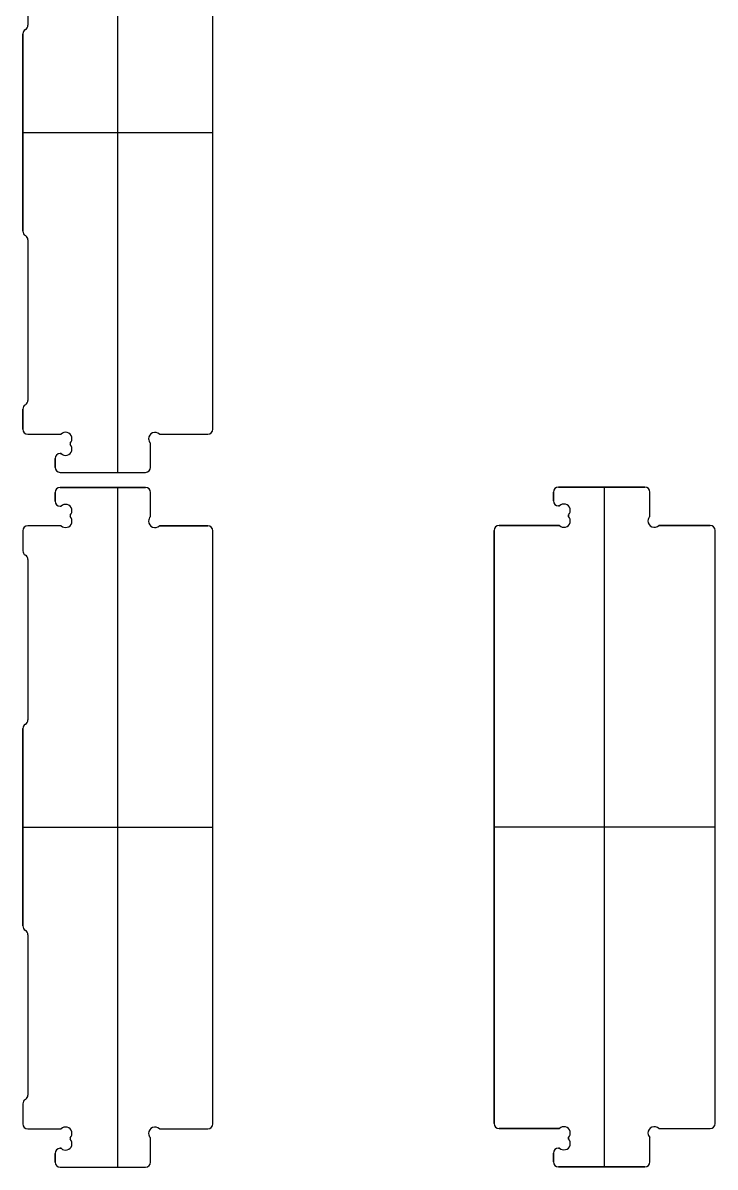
# Model space of a CAD drawing. Extents: x -14.9 to 29.3, y -39.4 to 53.6.
# Drawn here: x -12.68 to 14.45, y -39.36 to 5.45 of the extents above; entities that cross this region are included whole.
import ezdxf

# ---------------------------------------------------------------- set-up
doc = ezdxf.new("R2010")
doc.units = 0
doc.header["$MEASUREMENT"] = 0
doc.layers.add('DEFAULT', color=18, linetype='CONTINUOUS')

# ---------------------------------------------------------------- blocks, each defined once
blk = doc.blocks.new('GROWALL_-_V0_5_-_NESTING_5')
at = {"layer": 'DEFAULT'}
for p, q in [((-11.418, -12.942, 0.738), (-11.418, -13.284, 0.738)), ((-11.418, -12.942, 0.738), (-11.418, -12.942)), ((-11.418, -12.942), (-11.418, -13.284)), ((-11.418, -13.284, 0.369), (-11.418, -12.942, 0.369)), ((-7.874, -12.745, 0.738), (-11.221, -12.745, 0.738)), ((-11.221, -12.745, 0.738), (-11.221, -12.745)), ((-7.874, -12.745), (-11.221, -12.745)), ((-11.221, -12.745, 0.369), (-7.874, -12.745, 0.369)), ((-9.548, -12.745), (-9.548, -12.745, 0.738)), ((-8.957, -39.359, 0.738), (-8.957, -12.745, 0.738)), ((-8.957, -39.359), (-8.957, -12.745)), ((-7.874, -12.745, 0.738), (-7.874, -12.745)), ((-7.677, -13.887, 0.738), (-7.677, -12.942, 0.738)), ((-7.677, -12.942, 0.738), (-7.677, -12.942)), ((-7.677, -13.887), (-7.677, -12.942)), ((-7.677, -13.887, 0.369), (-7.677, -12.942, 0.369)), ((-11.418, -13.113), (-11.418, -13.113, 0.738)), ((-11.418, -13.284, 0.738), (-11.418, -13.284)), ((-11.004, -13.408, 0.738), (-11.004, -13.408)), ((-7.677, -13.415), (-7.677, -13.415, 0.738)), ((-11.221, -13.481, 0.738), (-11.181, -13.481, 0.738)), ((-11.221, -13.481), (-11.221, -13.481, 0.738)), ((-11.221, -13.481), (-11.181, -13.481)), ((-11.221, -13.481, 0.369), (-11.181, -13.481, 0.369)), ((-11.201, -13.481, 0.738), (-11.201, -13.481)), ((-11.181, -13.481), (-11.181, -13.481, 0.738)), ((-10.827, -13.835, 0.738), (-10.827, -13.887, 0.738)), ((-10.827, -13.835, 0.738), (-10.827, -13.835)), ((-10.827, -13.835), (-10.827, -13.887)), ((-10.827, -13.835, 0.369), (-10.827, -13.887, 0.369)), ((-10.827, -13.861), (-10.827, -13.861, 0.738)), ((-10.827, -13.887), (-10.827, -13.887, 0.738)), ((-10.754, -13.658, 0.738), (-10.754, -13.658)), ((-7.677, -13.887, 0.738), (-7.677, -13.887)), ((-11.181, -14.241, 0.738), (-12.481, -14.241, 0.738)), ((-12.481, -14.241, 0.738), (-12.481, -14.241)), ((-11.181, -14.241), (-12.481, -14.241)), ((-11.181, -14.241, 0.369), (-12.481, -14.241, 0.369)), ((-11.831, -14.241), (-11.831, -14.241, 0.738)), ((-11.181, -14.241, 0.738), (-11.181, -14.241)), ((-11.004, -14.314, 0.738), (-11.004, -14.314)), ((-10.754, -14.064, 0.738), (-10.754, -14.064)), ((-7.751, -14.064), (-7.751, -14.064, 0.738)), ((-7.501, -14.314, 0.738), (-7.501, -14.314)), ((-5.433, -14.241, 0.738), (-7.324, -14.241, 0.738)), ((-7.324, -14.241), (-7.324, -14.241, 0.738)), ((-5.433, -14.241), (-7.324, -14.241)), ((-7.324, -14.241, 0.369), (-5.433, -14.241, 0.369)), ((-6.379, -14.241), (-6.379, -14.241, 0.738)), ((-5.433, -14.241, 0.738), (-5.433, -14.241)), ((-12.677, -14.438, 0.738), (-12.677, -15.225, 0.738)), ((-12.677, -14.438, 0.738), (-12.677, -14.438)), ((-12.677, -14.438), (-12.677, -15.225)), ((-12.677, -14.438, 0.369), (-12.677, -15.225, 0.369)), ((-5.237, -37.666, 0.738), (-5.237, -14.438, 0.738)), ((-5.237, -14.438, 0.738), (-5.237, -14.438)), ((-5.237, -37.666), (-5.237, -14.438)), ((-5.237, -37.666, 0.369), (-5.237, -14.438, 0.369)), ((-12.677, -14.831), (-12.677, -14.831, 0.738)), ((-12.677, -15.225, 0.738), (-12.677, -15.225)), ((-12.579, -15.396), (-12.579, -15.396, 0.738)), ((-12.481, -15.566, 0.738), (-12.481, -21.846, 0.738)), ((-12.481, -15.566, 0.738), (-12.481, -15.566)), ((-12.481, -15.566), (-12.481, -21.846)), ((-12.481, -15.566, 0.369), (-12.481, -21.846, 0.369)), ((-12.481, -18.706), (-12.481, -18.706, 0.738)), ((-12.481, -21.846), (-12.481, -21.846, 0.738)), ((-12.677, -22.187, 0.738), (-12.677, -29.917, 0.738)), ((-12.677, -22.187, 0.738), (-12.677, -22.187)), ((-12.677, -22.187), (-12.677, -29.917)), ((-12.677, -29.917, 0.369), (-12.677, -22.187, 0.369)), ((-12.579, -22.017, 0.738), (-12.579, -22.017)), ((-12.677, -26.052, 0.738), (-5.237, -26.052, 0.738)), ((-12.677, -26.052), (-12.677, -26.052, 0.738)), ((-12.677, -26.052), (-5.237, -26.052)), ((-5.237, -26.052), (-5.237, -26.052, 0.738)), ((-12.677, -29.917, 0.738), (-12.677, -29.917)), ((-12.579, -30.087), (-12.579, -30.087, 0.738)), ((-12.481, -30.258, 0.738), (-12.481, -36.538, 0.738)), ((-12.481, -30.258, 0.738), (-12.481, -30.258)), ((-12.481, -30.258), (-12.481, -36.538)), ((-12.481, -30.258, 0.369), (-12.481, -36.538, 0.369)), ((-12.481, -33.398), (-12.481, -33.398, 0.738)), ((-12.579, -36.708, 0.738), (-12.579, -36.708)), ((-12.481, -36.538), (-12.481, -36.538, 0.738)), ((-12.677, -36.879, 0.738), (-12.677, -37.666, 0.738)), ((-12.677, -36.879, 0.738), (-12.677, -36.879)), ((-12.677, -36.879), (-12.677, -37.666)), ((-12.677, -36.879, 0.369), (-12.677, -37.666, 0.369)), ((-12.677, -37.272), (-12.677, -37.272, 0.738)), ((-12.677, -37.666, 0.738), (-12.677, -37.666)), ((-12.481, -37.863, 0.738), (-11.181, -37.863, 0.738)), ((-12.481, -37.863, 0.738), (-12.481, -37.863)), ((-12.481, -37.863), (-11.181, -37.863)), ((-12.481, -37.863, 0.369), (-11.181, -37.863, 0.369)), ((-11.831, -37.863), (-11.831, -37.863, 0.738)), ((-11.181, -37.863), (-11.181, -37.863, 0.738)), ((-11.004, -37.79, 0.738), (-11.004, -37.79)), ((-10.754, -38.04, 0.738), (-10.754, -38.04)), ((-7.751, -38.04), (-7.751, -38.04, 0.738)), ((-7.501, -37.79, 0.738), (-7.501, -37.79)), ((-7.324, -37.863, 0.738), (-7.324, -37.863)), ((-7.324, -37.863, 0.738), (-5.433, -37.863, 0.738)), ((-7.324, -37.863), (-5.433, -37.863)), ((-7.324, -37.863, 0.369), (-5.433, -37.863, 0.369)), ((-6.379, -37.863, 0.738), (-6.379, -37.863)), ((-5.433, -37.863, 0.738), (-5.433, -37.863)), ((-5.237, -37.666, 0.738), (-5.237, -37.666)), ((-10.827, -38.217, 0.738), (-10.827, -38.269, 0.738)), ((-10.827, -38.217, 0.738), (-10.827, -38.217)), ((-10.827, -38.217), (-10.827, -38.269)), ((-10.827, -38.217, 0.369), (-10.827, -38.269, 0.369)), ((-10.827, -38.243), (-10.827, -38.243, 0.738)), ((-10.827, -38.269), (-10.827, -38.269, 0.738)), ((-10.754, -38.446, 0.738), (-10.754, -38.446)), ((-7.677, -39.162, 0.738), (-7.677, -38.217, 0.738)), ((-7.677, -38.217), (-7.677, -38.217, 0.738)), ((-7.677, -39.162), (-7.677, -38.217)), ((-7.677, -39.162, 0.369), (-7.677, -38.217, 0.369)), ((-11.418, -38.82, 0.738), (-11.418, -39.162, 0.738)), ((-11.418, -38.82, 0.738), (-11.418, -38.82)), ((-11.418, -38.82), (-11.418, -39.162)), ((-11.418, -39.162, 0.369), (-11.418, -38.82, 0.369)), ((-11.181, -38.623, 0.738), (-11.221, -38.623, 0.738)), ((-11.221, -38.623, 0.738), (-11.221, -38.623)), ((-11.181, -38.623), (-11.221, -38.623)), ((-11.221, -38.623, 0.369), (-11.181, -38.623, 0.369)), ((-11.201, -38.623), (-11.201, -38.623, 0.738)), ((-11.181, -38.623, 0.738), (-11.181, -38.623)), ((-11.004, -38.696, 0.738), (-11.004, -38.696)), ((-7.677, -38.689), (-7.677, -38.689, 0.738)), ((-11.418, -38.991), (-11.418, -38.991, 0.738)), ((-11.418, -39.162, 0.738), (-11.418, -39.162)), ((-11.221, -39.359, 0.738), (-7.874, -39.359, 0.738)), ((-11.221, -39.359, 0.738), (-11.221, -39.359)), ((-11.221, -39.359), (-7.874, -39.359)), ((-11.221, -39.359, 0.369), (-7.874, -39.359, 0.369)), ((-9.548, -39.359), (-9.548, -39.359, 0.738)), ((-7.874, -39.359, 0.738), (-7.874, -39.359)), ((-7.677, -39.162, 0.738), (-7.677, -39.162))]:
    blk.add_line(p, q, dxfattribs=at)
for centre, radius, start, end in [((-11.221, -12.942, 0.738), 0.197, 90, 180), ((-11.221, -12.942), 0.197, 90, 180), ((-11.221, -12.942, 0.369), 0.197, 90, 180), ((-7.874, -12.942, 0.738), 0.197, 0, 90), ((-7.874, -12.942), 0.197, 0, 90), ((-7.874, -12.942, 0.369), 0.197, 0, 90), ((-11.221, -13.284, 0.738), 0.197, 180, 270), ((-11.221, -13.284), 0.197, 180, 270), ((-11.221, -13.284, 0.369), 0.197, 180, 270), ((-11.004, -13.658, 0.738), 0.25, 314.9984, 135.0016), ((-11.004, -13.658), 0.25, 314.9984, 135.0016), ((-11.004, -13.658, 0.369), 0.25, 314.9984, 135.0016), ((-11.004, -14.064, 0.738), 0.25, 224.9984, 45.0016), ((-11.004, -14.064), 0.25, 224.9984, 45.0016), ((-11.004, -14.064, 0.369), 0.25, 224.9984, 45.0016), ((-7.501, -14.064, 0.738), 0.25, 134.9984, 180), ((-7.501, -14.064), 0.25, 134.9984, 180), ((-7.501, -14.064, 0.369), 0.25, 134.9984, 180), ((-12.481, -14.438, 0.738), 0.197, 90, 180), ((-12.481, -14.438), 0.197, 90, 180), ((-12.481, -14.438, 0.369), 0.197, 90, 180), ((-7.501, -14.064, 0.738), 0.25, 180, 315.0016), ((-7.501, -14.064), 0.25, 180, 315.0016), ((-7.501, -14.064, 0.369), 0.25, 180, 315.0016), ((-5.433, -14.438, 0.738), 0.197, 360, 90), ((-5.433, -14.438), 0.197, 0, 90), ((-5.433, -14.438, 0.369), 0.197, 0, 90), ((-12.481, -15.225, 0.738), 0.197, 180, 240), ((-12.481, -15.225), 0.197, 180, 240), ((-12.481, -15.225, 0.369), 0.197, 180, 240), ((-12.677, -15.566, 0.738), 0.197, 0, 60), ((-12.677, -15.566), 0.197, 0, 60), ((-12.677, -15.566, 0.369), 0.197, 0, 60), ((-12.677, -21.846, 0.738), 0.197, 300, 360), ((-12.677, -21.846), 0.197, 300, 360), ((-12.677, -21.846, 0.369), 0.197, 300, 0), ((-12.481, -22.187, 0.738), 0.197, 120, 180), ((-12.481, -22.187), 0.197, 120, 180), ((-12.481, -22.187, 0.369), 0.197, 120, 180), ((-12.481, -29.917, 0.738), 0.197, 180, 240), ((-12.481, -29.917), 0.197, 180, 240), ((-12.481, -29.917, 0.369), 0.197, 180, 240), ((-12.677, -30.258, 0.738), 0.197, 0, 60), ((-12.677, -30.258), 0.197, 0, 60), ((-12.677, -30.258, 0.369), 0.197, 0, 60), ((-12.481, -36.879, 0.738), 0.197, 120, 180), ((-12.481, -36.879), 0.197, 120, 180), ((-12.481, -36.879, 0.369), 0.197, 120, 180), ((-12.677, -36.538, 0.738), 0.197, 300, 0), ((-12.677, -36.538), 0.197, 300, 0), ((-12.677, -36.538, 0.369), 0.197, 300, 0), ((-12.481, -37.666, 0.738), 0.197, 180, 270), ((-12.481, -37.666), 0.197, 180, 270), ((-12.481, -37.666, 0.369), 0.197, 180, 270), ((-11.004, -38.04, 0.738), 0.25, 314.9984, 135.0016), ((-11.004, -38.04), 0.25, 314.9984, 135.0016), ((-11.004, -38.04, 0.369), 0.25, 314.9984, 135.0016), ((-7.501, -38.04, 0.738), 0.25, 44.9984, 180), ((-7.501, -38.04), 0.25, 44.9984, 180), ((-7.501, -38.04, 0.369), 0.25, 44.9984, 180), ((-7.501, -38.04, 0.738), 0.25, 180, 225.0016), ((-7.501, -38.04), 0.25, 180, 225.0016), ((-7.501, -38.04, 0.369), 0.25, 180, 225.0016), ((-5.433, -37.666, 0.738), 0.197, 270, 0), ((-5.433, -37.666), 0.197, 270, 0), ((-5.433, -37.666, 0.369), 0.197, 270, 0), ((-11.004, -38.446, 0.738), 0.25, 224.9984, 45.0016), ((-11.004, -38.446), 0.25, 224.9984, 45.0016), ((-11.004, -38.446, 0.369), 0.25, 224.9984, 45.0016), ((-11.221, -38.82, 0.738), 0.197, 90, 180), ((-11.221, -38.82), 0.197, 90, 180), ((-11.221, -38.82, 0.369), 0.197, 90, 180), ((-11.221, -39.162, 0.738), 0.197, 180, 270), ((-11.221, -39.162), 0.197, 180, 270), ((-11.221, -39.162, 0.369), 0.197, 180, 270), ((-7.874, -39.162, 0.738), 0.197, 270, 0), ((-7.874, -39.162), 0.197, 270, 360), ((-7.874, -39.162, 0.369), 0.197, 270, 0)]:
    blk.add_arc(centre, radius, start, end, dxfattribs=at)
blk = doc.blocks.new('GROWALL_-_V0_5_-_NESTING_6')
at = {"layer": 'DEFAULT'}
for p, q in [((8.11, -12.93), (8.11, -13.272)), ((8.11, -12.93, 0.738), (8.11, -13.272, 0.738)), ((8.11, -12.93), (8.11, -12.93, 0.738)), ((8.11, -13.272, 0.369), (8.11, -12.93, 0.369)), ((11.693, -12.733), (8.307, -12.733)), ((8.307, -12.733, 0.738), (8.307, -12.733)), ((11.693, -12.733, 0.738), (8.307, -12.733, 0.738)), ((8.307, -12.733, 0.369), (11.693, -12.733, 0.369)), ((10, -12.733, 0.738), (10, -12.733)), ((10.118, -39.347), (10.118, -12.733)), ((10.118, -39.347, 0.738), (10.118, -12.733, 0.738)), ((11.693, -12.733), (11.693, -12.733, 0.738)), ((11.89, -13.876), (11.89, -12.93)), ((11.89, -12.93, 0.738), (11.89, -12.93)), ((11.89, -13.876, 0.738), (11.89, -12.93, 0.738)), ((11.89, -13.876, 0.369), (11.89, -12.93, 0.369)), ((8.11, -13.101), (8.11, -13.101, 0.738)), ((8.11, -13.272, 0.738), (8.11, -13.272)), ((8.524, -13.396, 0.738), (8.524, -13.396)), ((11.89, -13.403), (11.89, -13.403, 0.738)), ((8.307, -13.469), (8.347, -13.469)), ((8.307, -13.469), (8.307, -13.469, 0.738)), ((8.307, -13.469, 0.738), (8.347, -13.469, 0.738)), ((8.347, -13.469, 0.369), (8.307, -13.469, 0.369)), ((8.327, -13.469), (8.327, -13.469, 0.738)), ((8.347, -13.469), (8.347, -13.469, 0.738)), ((8.701, -13.823), (8.701, -13.876)), ((8.701, -13.823, 0.738), (8.701, -13.823)), ((8.701, -13.823, 0.738), (8.701, -13.876, 0.738)), ((8.701, -13.876, 0.369), (8.701, -13.823, 0.369)), ((8.701, -13.849, 0.738), (8.701, -13.849)), ((8.701, -13.876), (8.701, -13.876, 0.738)), ((8.774, -13.646, 0.738), (8.774, -13.646)), ((11.89, -13.876, 0.738), (11.89, -13.876)), ((8.347, -14.229), (5.984, -14.229)), ((5.984, -14.229, 0.738), (5.984, -14.229)), ((8.347, -14.229, 0.738), (5.984, -14.229, 0.738)), ((5.984, -14.229, 0.369), (8.347, -14.229, 0.369)), ((7.166, -14.229, 0.738), (7.166, -14.229)), ((8.347, -14.229), (8.347, -14.229, 0.738)), ((8.524, -14.302, 0.738), (8.524, -14.302)), ((8.774, -14.052, 0.738), (8.774, -14.052)), ((11.817, -14.052), (11.817, -14.052, 0.738)), ((12.067, -14.302, 0.738), (12.067, -14.302)), ((14.252, -14.229), (12.243, -14.229)), ((12.243, -14.229), (12.243, -14.229, 0.738)), ((14.252, -14.229, 0.738), (12.243, -14.229, 0.738)), ((12.243, -14.229, 0.369), (14.252, -14.229, 0.369)), ((13.248, -14.229, 0.738), (13.248, -14.229)), ((14.252, -14.229), (14.252, -14.229, 0.738)), ((5.787, -14.426), (5.787, -37.654)), ((5.787, -14.426, 0.738), (5.787, -37.654, 0.738)), ((5.787, -14.426), (5.787, -14.426, 0.738)), ((5.787, -37.654, 0.369), (5.787, -14.426, 0.369)), ((14.449, -37.654), (14.449, -14.426)), ((14.449, -14.426, 0.738), (14.449, -14.426)), ((14.449, -37.654, 0.738), (14.449, -14.426, 0.738)), ((14.449, -37.654, 0.369), (14.449, -14.426, 0.369)), ((5.787, -26.04), (14.449, -26.04)), ((5.787, -26.04), (5.787, -26.04, 0.738)), ((5.787, -26.04, 0.738), (14.449, -26.04, 0.738)), ((14.449, -26.04), (14.449, -26.04, 0.738)), ((5.787, -37.654, 0.738), (5.787, -37.654)), ((5.984, -37.851), (8.347, -37.851)), ((5.984, -37.851, 0.738), (8.347, -37.851, 0.738)), ((5.984, -37.851), (5.984, -37.851, 0.738)), ((8.347, -37.851, 0.369), (5.984, -37.851, 0.369)), ((7.166, -37.851), (7.166, -37.851, 0.738)), ((8.347, -37.851), (8.347, -37.851, 0.738)), ((8.524, -37.778, 0.738), (8.524, -37.778)), ((8.774, -38.028, 0.738), (8.774, -38.028)), ((11.817, -38.028), (11.817, -38.028, 0.738)), ((12.067, -37.778, 0.738), (12.067, -37.778)), ((12.243, -37.851, 0.738), (12.243, -37.851)), ((12.243, -37.851), (14.252, -37.851)), ((12.243, -37.851, 0.738), (14.252, -37.851, 0.738)), ((12.243, -37.851, 0.369), (14.252, -37.851, 0.369)), ((13.248, -37.851), (13.248, -37.851, 0.738)), ((14.252, -37.851, 0.738), (14.252, -37.851)), ((14.449, -37.654), (14.449, -37.654, 0.738)), ((8.701, -38.205), (8.701, -38.257)), ((8.701, -38.205, 0.738), (8.701, -38.205)), ((8.701, -38.205, 0.738), (8.701, -38.257, 0.738)), ((8.701, -38.257, 0.369), (8.701, -38.205, 0.369)), ((8.701, -38.231), (8.701, -38.231, 0.738)), ((8.701, -38.257), (8.701, -38.257, 0.738)), ((8.774, -38.434, 0.738), (8.774, -38.434)), ((11.89, -39.15), (11.89, -38.205)), ((11.89, -38.205), (11.89, -38.205, 0.738)), ((11.89, -39.15, 0.738), (11.89, -38.205, 0.738)), ((11.89, -39.15, 0.369), (11.89, -38.205, 0.369)), ((8.11, -38.808), (8.11, -39.15)), ((8.11, -38.808, 0.738), (8.11, -39.15, 0.738)), ((8.11, -38.808), (8.11, -38.808, 0.738)), ((8.11, -39.15, 0.369), (8.11, -38.808, 0.369)), ((8.11, -38.979, 0.738), (8.11, -38.979)), ((8.347, -38.611), (8.307, -38.611)), ((8.307, -38.611, 0.738), (8.307, -38.611)), ((8.347, -38.611, 0.738), (8.307, -38.611, 0.738)), ((8.307, -38.611, 0.369), (8.347, -38.611, 0.369)), ((8.327, -38.611, 0.738), (8.327, -38.611)), ((8.347, -38.611, 0.738), (8.347, -38.611)), ((8.524, -38.684, 0.738), (8.524, -38.684)), ((11.89, -38.678), (11.89, -38.678, 0.738)), ((8.11, -39.15, 0.738), (8.11, -39.15)), ((8.307, -39.347), (11.693, -39.347)), ((8.307, -39.347, 0.738), (11.693, -39.347, 0.738)), ((8.307, -39.347), (8.307, -39.347, 0.738)), ((11.693, -39.347, 0.369), (8.307, -39.347, 0.369)), ((10, -39.347), (10, -39.347, 0.738)), ((11.693, -39.347, 0.738), (11.693, -39.347)), ((11.89, -39.15), (11.89, -39.15, 0.738))]:
    blk.add_line(p, q, dxfattribs=at)
for centre, radius, start, end in [((8.307, -12.93, 0.738), 0.197, 90, 180), ((8.307, -12.93), 0.197, 90, 180), ((8.307, -12.93, 0.369), 0.197, 90, 180), ((11.693, -12.93, 0.738), 0.197, 360, 90), ((11.693, -12.93), 0.197, 360, 90), ((11.693, -12.93, 0.369), 0.197, 0, 90), ((8.307, -13.272, 0.738), 0.197, 180, 270), ((8.307, -13.272), 0.197, 180, 270), ((8.307, -13.272, 0.369), 0.197, 180, 270), ((8.524, -13.646, 0.738), 0.25, 314.9984, 135.0016), ((8.524, -13.646), 0.25, 314.9984, 135.0016), ((8.524, -13.646, 0.369), 0.25, 314.9984, 135.0016), ((8.524, -14.052, 0.738), 0.25, 224.9984, 45.0016), ((8.524, -14.052), 0.25, 224.9984, 45.0016), ((8.524, -14.052, 0.369), 0.25, 224.9984, 45.0016), ((12.067, -14.052, 0.738), 0.25, 134.9984, 180), ((12.067, -14.052), 0.25, 134.9984, 180), ((12.067, -14.052, 0.369), 0.25, 134.9984, 180), ((5.984, -14.426, 0.738), 0.197, 90, 180), ((5.984, -14.426), 0.197, 90, 180), ((5.984, -14.426, 0.369), 0.197, 90, 180), ((12.067, -14.052, 0.738), 0.25, 180, 315.0016), ((12.067, -14.052), 0.25, 180, 315.0016), ((12.067, -14.052, 0.369), 0.25, 180, 315.0016), ((14.252, -14.426, 0.738), 0.197, 360, 90), ((14.252, -14.426), 0.197, 360, 90), ((14.252, -14.426, 0.369), 0.197, 0, 90), ((5.984, -37.654, 0.738), 0.197, 180, 270), ((5.984, -37.654), 0.197, 180, 270), ((5.984, -37.654, 0.369), 0.197, 180, 270), ((8.524, -38.028, 0.738), 0.25, 314.9984, 135.0016), ((8.524, -38.028), 0.25, 314.9984, 135.0016), ((8.524, -38.028, 0.369), 0.25, 314.9984, 135.0016), ((12.067, -38.028, 0.738), 0.25, 44.9984, 180), ((12.067, -38.028), 0.25, 44.9984, 180), ((12.067, -38.028, 0.369), 0.25, 44.9984, 180), ((12.067, -38.028, 0.738), 0.25, 180, 225.0016), ((12.067, -38.028), 0.25, 180, 225.0016), ((12.067, -38.028, 0.369), 0.25, 180, 225.0016), ((14.252, -37.654, 0.738), 0.197, 270, 0), ((14.252, -37.654), 0.197, 270, 0), ((14.252, -37.654, 0.369), 0.197, 270, 0), ((8.524, -38.434, 0.738), 0.25, 224.9984, 45.0016), ((8.524, -38.434), 0.25, 224.9984, 45.0016), ((8.524, -38.434, 0.369), 0.25, 224.9984, 45.0016), ((8.307, -38.808, 0.738), 0.197, 90, 180), ((8.307, -38.808), 0.197, 90, 180), ((8.307, -38.808, 0.369), 0.197, 90, 180), ((8.307, -39.15, 0.738), 0.197, 180, 270), ((8.307, -39.15), 0.197, 180, 270), ((8.307, -39.15, 0.369), 0.197, 180, 270), ((11.693, -39.15, 0.738), 0.197, 270, 0), ((11.693, -39.15), 0.197, 270, 0), ((11.693, -39.15, 0.369), 0.197, 270, 0)]:
    blk.add_arc(centre, radius, start, end, dxfattribs=at)
blk = doc.blocks.new('GROWALL_-_V0_5_-_NESTING_8')
at = {"layer": 'DEFAULT'}
for p, q in [((-7.874, 14.46, 0.738), (-11.221, 14.46, 0.738)), ((-11.221, 14.46, 0.738), (-11.221, 14.46)), ((-7.874, 14.46), (-11.221, 14.46)), ((-11.221, 14.46, 0.369), (-7.874, 14.46, 0.369)), ((-9.548, 14.46), (-9.548, 14.46, 0.738)), ((-8.957, -12.154, 0.738), (-8.957, 14.46, 0.738)), ((-8.957, -12.154), (-8.957, 14.46)), ((-7.874, 14.46, 0.738), (-7.874, 14.46)), ((-11.418, 14.263, 0.738), (-11.418, 13.92, 0.738)), ((-11.418, 14.263, 0.738), (-11.418, 14.263)), ((-11.418, 14.263), (-11.418, 13.92)), ((-11.418, 13.92, 0.369), (-11.418, 14.263, 0.369)), ((-11.418, 14.092), (-11.418, 14.092, 0.738)), ((-11.418, 13.92, 0.738), (-11.418, 13.92)), ((-7.677, 13.317, 0.738), (-7.677, 14.263, 0.738)), ((-7.677, 14.263, 0.738), (-7.677, 14.263)), ((-7.677, 13.317), (-7.677, 14.263)), ((-7.677, 13.317, 0.369), (-7.677, 14.263, 0.369)), ((-11.221, 13.724, 0.738), (-11.181, 13.724, 0.738)), ((-11.221, 13.724), (-11.221, 13.724, 0.738)), ((-11.221, 13.724), (-11.181, 13.724)), ((-11.221, 13.724, 0.369), (-11.181, 13.724, 0.369)), ((-11.201, 13.724, 0.738), (-11.201, 13.724)), ((-11.181, 13.724), (-11.181, 13.724, 0.738)), ((-11.004, 13.797, 0.738), (-11.004, 13.797)), ((-10.754, 13.547, 0.738), (-10.754, 13.547)), ((-7.677, 13.79), (-7.677, 13.79, 0.738)), ((-10.827, 13.37, 0.738), (-10.827, 13.317, 0.738)), ((-10.827, 13.37, 0.738), (-10.827, 13.37)), ((-10.827, 13.37), (-10.827, 13.317)), ((-10.827, 13.37, 0.369), (-10.827, 13.317, 0.369)), ((-10.827, 13.344), (-10.827, 13.344, 0.738)), ((-10.827, 13.317), (-10.827, 13.317, 0.738)), ((-10.754, 13.141, 0.738), (-10.754, 13.141)), ((-7.751, 13.141), (-7.751, 13.141, 0.738)), ((-7.677, 13.317, 0.738), (-7.677, 13.317)), ((-12.677, 12.767, 0.738), (-12.677, 11.98, 0.738)), ((-12.677, 12.767, 0.738), (-12.677, 12.767)), ((-12.677, 12.767), (-12.677, 11.98)), ((-12.677, 11.98, 0.369), (-12.677, 12.767, 0.369)), ((-11.181, 12.964, 0.738), (-12.481, 12.964, 0.738)), ((-12.481, 12.964, 0.738), (-12.481, 12.964)), ((-11.181, 12.964), (-12.481, 12.964)), ((-11.181, 12.964, 0.369), (-12.481, 12.964, 0.369)), ((-11.831, 12.964), (-11.831, 12.964, 0.738)), ((-11.181, 12.964, 0.738), (-11.181, 12.964)), ((-11.004, 12.891, 0.738), (-11.004, 12.891)), ((-7.501, 12.891, 0.738), (-7.501, 12.891)), ((-5.433, 12.964, 0.738), (-7.324, 12.964, 0.738)), ((-7.324, 12.964), (-7.324, 12.964, 0.738)), ((-5.433, 12.964), (-7.324, 12.964)), ((-5.433, 12.964, 0.369), (-7.324, 12.964, 0.369)), ((-6.379, 12.964), (-6.379, 12.964, 0.738)), ((-5.433, 12.964, 0.738), (-5.433, 12.964)), ((-5.237, -10.461, 0.738), (-5.237, 12.767, 0.738)), ((-5.237, 12.767, 0.738), (-5.237, 12.767)), ((-5.237, -10.461), (-5.237, 12.767)), ((-5.237, -10.461, 0.369), (-5.237, 12.767, 0.369)), ((-12.677, 12.373), (-12.677, 12.373, 0.738)), ((-12.677, 11.98, 0.738), (-12.677, 11.98)), ((-12.579, 11.809), (-12.579, 11.809, 0.738)), ((-12.481, 11.639, 0.738), (-12.481, 5.358, 0.738)), ((-12.481, 11.639, 0.738), (-12.481, 11.639)), ((-12.481, 11.639), (-12.481, 5.358)), ((-12.481, 11.639, 0.369), (-12.481, 5.358, 0.369)), ((-12.481, 8.498), (-12.481, 8.498, 0.738)), ((-12.677, 5.017, 0.738), (-12.677, -2.712, 0.738)), ((-12.677, 5.017, 0.738), (-12.677, 5.017)), ((-12.677, 5.017), (-12.677, -2.712)), ((-12.677, -2.712, 0.369), (-12.677, 5.017, 0.369)), ((-12.579, 5.188, 0.738), (-12.579, 5.188)), ((-12.481, 5.358), (-12.481, 5.358, 0.738)), ((-12.677, 1.153, 0.738), (-5.237, 1.153, 0.738)), ((-12.677, 1.153), (-12.677, 1.153, 0.738)), ((-12.677, 1.153), (-5.237, 1.153)), ((-5.237, 1.153), (-5.237, 1.153, 0.738)), ((-12.677, -2.712, 0.738), (-12.677, -2.712)), ((-12.579, -2.882), (-12.579, -2.882, 0.738)), ((-12.481, -3.053, 0.738), (-12.481, -9.333, 0.738)), ((-12.481, -3.053, 0.738), (-12.481, -3.053)), ((-12.481, -3.053), (-12.481, -9.333)), ((-12.481, -3.053, 0.369), (-12.481, -9.333, 0.369)), ((-12.481, -6.193), (-12.481, -6.193, 0.738)), ((-12.481, -9.333), (-12.481, -9.333, 0.738)), ((-12.677, -9.674, 0.738), (-12.677, -10.461, 0.738)), ((-12.677, -9.674, 0.738), (-12.677, -9.674)), ((-12.677, -9.674), (-12.677, -10.461)), ((-12.677, -10.461, 0.369), (-12.677, -9.674, 0.369)), ((-12.579, -9.504, 0.738), (-12.579, -9.504)), ((-12.677, -10.068), (-12.677, -10.068, 0.738)), ((-12.677, -10.461, 0.738), (-12.677, -10.461)), ((-12.481, -10.658, 0.738), (-11.181, -10.658, 0.738)), ((-12.481, -10.658, 0.738), (-12.481, -10.658)), ((-12.481, -10.658), (-11.181, -10.658)), ((-12.481, -10.658, 0.369), (-11.181, -10.658, 0.369)), ((-11.831, -10.658), (-11.831, -10.658, 0.738)), ((-11.181, -10.658), (-11.181, -10.658, 0.738)), ((-11.004, -10.585, 0.738), (-11.004, -10.585)), ((-7.501, -10.585, 0.738), (-7.501, -10.585)), ((-7.324, -10.658, 0.738), (-7.324, -10.658)), ((-7.324, -10.658, 0.738), (-5.433, -10.658, 0.738)), ((-7.324, -10.658), (-5.433, -10.658)), ((-7.324, -10.658, 0.369), (-5.433, -10.658, 0.369)), ((-6.379, -10.658, 0.738), (-6.379, -10.658)), ((-5.433, -10.658, 0.738), (-5.433, -10.658)), ((-5.237, -10.461, 0.738), (-5.237, -10.461)), ((-10.827, -11.012, 0.738), (-10.827, -11.065, 0.738)), ((-10.827, -11.012, 0.738), (-10.827, -11.012)), ((-10.827, -11.012), (-10.827, -11.065)), ((-10.827, -11.012, 0.369), (-10.827, -11.065, 0.369)), ((-10.827, -11.038), (-10.827, -11.038, 0.738)), ((-10.827, -11.065), (-10.827, -11.065, 0.738)), ((-10.754, -10.835, 0.738), (-10.754, -10.835)), ((-7.751, -10.835), (-7.751, -10.835, 0.738)), ((-7.677, -11.957, 0.738), (-7.677, -11.012, 0.738)), ((-7.677, -11.012), (-7.677, -11.012, 0.738)), ((-7.677, -11.957), (-7.677, -11.012)), ((-7.677, -11.957, 0.369), (-7.677, -11.012, 0.369)), ((-11.418, -11.615, 0.738), (-11.418, -11.957, 0.738)), ((-11.418, -11.615, 0.738), (-11.418, -11.615)), ((-11.418, -11.615), (-11.418, -11.957)), ((-11.418, -11.957, 0.369), (-11.418, -11.615, 0.369)), ((-11.181, -11.418, 0.738), (-11.221, -11.418, 0.738)), ((-11.221, -11.418, 0.738), (-11.221, -11.418)), ((-11.181, -11.418), (-11.221, -11.418)), ((-11.221, -11.418, 0.369), (-11.181, -11.418, 0.369)), ((-11.201, -11.418), (-11.201, -11.418, 0.738)), ((-11.181, -11.418, 0.738), (-11.181, -11.418)), ((-11.004, -11.491, 0.738), (-11.004, -11.491)), ((-10.754, -11.241, 0.738), (-10.754, -11.241)), ((-7.677, -11.485), (-7.677, -11.485, 0.738)), ((-11.418, -11.786), (-11.418, -11.786, 0.738)), ((-11.418, -11.957, 0.738), (-11.418, -11.957)), ((-7.677, -11.957, 0.738), (-7.677, -11.957)), ((-11.221, -12.154, 0.738), (-7.874, -12.154, 0.738)), ((-11.221, -12.154, 0.738), (-11.221, -12.154)), ((-11.221, -12.154), (-7.874, -12.154)), ((-11.221, -12.154, 0.369), (-7.874, -12.154, 0.369)), ((-9.548, -12.154, 0.738), (-9.548, -12.154)), ((-7.874, -12.154, 0.738), (-7.874, -12.154))]:
    blk.add_line(p, q, dxfattribs=at)
for centre, radius, start, end in [((-11.221, 14.263, 0.738), 0.197, 90, 180), ((-11.221, 14.263), 0.197, 90, 180), ((-11.221, 14.263, 0.369), 0.197, 90, 180), ((-7.874, 14.263, 0.738), 0.197, 0, 90), ((-7.874, 14.263), 0.197, 360, 90), ((-7.874, 14.263, 0.369), 0.197, 0, 90), ((-11.221, 13.92, 0.738), 0.197, 180, 270), ((-11.221, 13.92), 0.197, 180, 270), ((-11.221, 13.92, 0.369), 0.197, 180, 270), ((-11.004, 13.547, 0.738), 0.25, 314.9984, 135.0016), ((-11.004, 13.547), 0.25, 314.9984, 135.0016), ((-11.004, 13.547, 0.369), 0.25, 314.9984, 135.0016), ((-11.004, 13.141, 0.738), 0.25, 224.9984, 45.0016), ((-11.004, 13.141), 0.25, 224.9984, 45.0016), ((-11.004, 13.141, 0.369), 0.25, 224.9984, 45.0016), ((-7.501, 13.141, 0.738), 0.25, 134.9984, 180), ((-7.501, 13.141), 0.25, 134.9984, 180), ((-7.501, 13.141, 0.369), 0.25, 134.9984, 180), ((-7.501, 13.141, 0.738), 0.25, 180, 315.0016), ((-7.501, 13.141), 0.25, 180, 315.0016), ((-7.501, 13.141, 0.369), 0.25, 180, 315.0016), ((-12.481, 12.767, 0.738), 0.197, 90, 180), ((-12.481, 12.767), 0.197, 90, 180), ((-12.481, 12.767, 0.369), 0.197, 90, 180), ((-5.433, 12.767, 0.738), 0.197, 0, 90), ((-5.433, 12.767), 0.197, 0, 90), ((-5.433, 12.767, 0.369), 0.197, 0, 90), ((-12.481, 11.98, 0.738), 0.197, 180, 240), ((-12.481, 11.98), 0.197, 180, 240), ((-12.481, 11.98, 0.369), 0.197, 180, 240), ((-12.677, 11.639, 0.738), 0.197, 0, 60), ((-12.677, 11.639), 0.197, 0, 60), ((-12.677, 11.639, 0.369), 0.197, 0, 60), ((-12.481, 5.017, 0.738), 0.197, 120, 180), ((-12.481, 5.017), 0.197, 120, 180), ((-12.481, 5.017, 0.369), 0.197, 120, 180), ((-12.677, 5.358, 0.738), 0.197, 300, 360), ((-12.677, 5.358), 0.197, 300, 360), ((-12.677, 5.358, 0.369), 0.197, 300, 0), ((-12.481, -2.712, 0.738), 0.197, 180, 240), ((-12.481, -2.712), 0.197, 180, 240), ((-12.481, -2.712, 0.369), 0.197, 180, 240), ((-12.677, -3.053, 0.738), 0.197, 0, 60), ((-12.677, -3.053), 0.197, 0, 60), ((-12.677, -3.053, 0.369), 0.197, 0, 60), ((-12.677, -9.333, 0.738), 0.197, 300, 360), ((-12.677, -9.333), 0.197, 300, 360), ((-12.677, -9.333, 0.369), 0.197, 300, 0), ((-12.481, -9.674, 0.738), 0.197, 120, 180), ((-12.481, -9.674), 0.197, 120, 180), ((-12.481, -9.674, 0.369), 0.197, 120, 180), ((-12.481, -10.461, 0.738), 0.197, 180, 270), ((-12.481, -10.461), 0.197, 180, 270), ((-12.481, -10.461, 0.369), 0.197, 180, 270), ((-11.004, -10.835, 0.738), 0.25, 314.9984, 135.0016), ((-11.004, -10.835), 0.25, 314.9984, 135.0016), ((-11.004, -10.835, 0.369), 0.25, 314.9984, 135.0016), ((-7.501, -10.835, 0.738), 0.25, 44.9984, 180), ((-7.501, -10.835), 0.25, 44.9984, 180), ((-7.501, -10.835, 0.369), 0.25, 44.9984, 180), ((-5.433, -10.461, 0.738), 0.197, 270, 0), ((-5.433, -10.461), 0.197, 270, 0), ((-5.433, -10.461, 0.369), 0.197, 270, 0), ((-11.004, -11.241, 0.738), 0.25, 224.9984, 45.0016), ((-11.004, -11.241), 0.25, 224.9984, 45.0016), ((-11.004, -11.241, 0.369), 0.25, 224.9984, 45.0016), ((-7.501, -10.835, 0.738), 0.25, 180, 225.0016), ((-7.501, -10.835), 0.25, 180, 225.0016), ((-7.501, -10.835, 0.369), 0.25, 180, 225.0016), ((-11.221, -11.615, 0.738), 0.197, 90, 180), ((-11.221, -11.615), 0.197, 90, 180), ((-11.221, -11.615, 0.369), 0.197, 90, 180), ((-11.221, -11.957, 0.738), 0.197, 180, 270), ((-11.221, -11.957), 0.197, 180, 270), ((-11.221, -11.957, 0.369), 0.197, 180, 270), ((-7.874, -11.957, 0.738), 0.197, 270, 0), ((-7.874, -11.957), 0.197, 270, 0), ((-7.874, -11.957, 0.369), 0.197, 270, 0)]:
    blk.add_arc(centre, radius, start, end, dxfattribs=at)
blk = doc.blocks.new('GROWALL_-_V0_5_-_3D_NESTED')
at = {"layer": 'DEFAULT'}
for name in ['GROWALL_-_V0_5_-_NESTING_8', 'GROWALL_-_V0_5_-_NESTING_5', 'GROWALL_-_V0_5_-_NESTING_6']:
    blk.add_blockref(name, (0, 0), dxfattribs=at)

msp = doc.modelspace()

# ---------------------------------------------------------------- block references
at = {"layer": 'DEFAULT'}
msp.add_blockref('GROWALL_-_V0_5_-_3D_NESTED', (0, 0), dxfattribs=at)

doc.saveas('drawing.dxf')
